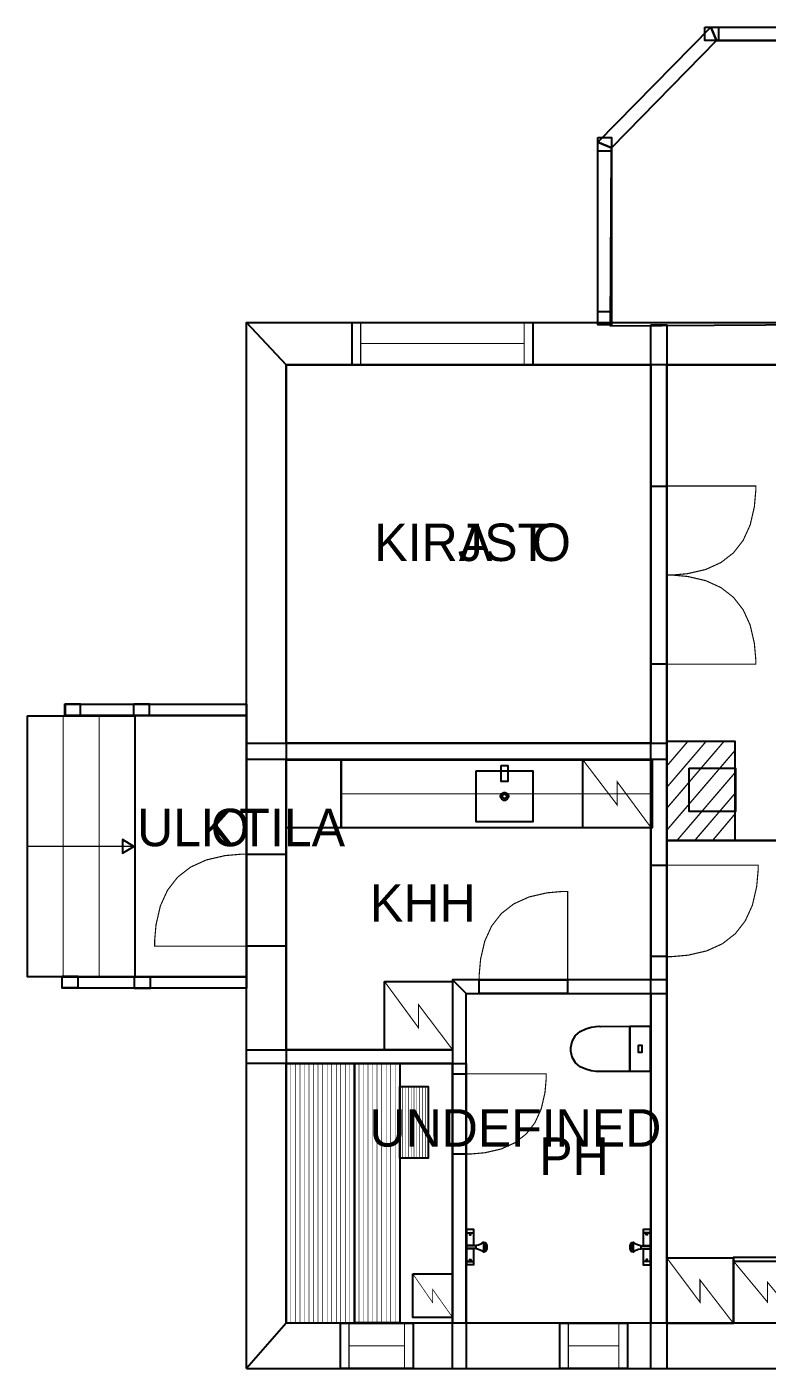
# Model space of a CAD drawing. Extents: x 2 to 18.6, y 0 to 14.5.
# Drawn here: x 2.01 to 8.81, y 2.16 to 14.49 of the extents above; entities that cross this region are included whole.
import ezdxf

# ---------------------------------------------------------------- set-up
doc = ezdxf.new("R2010")
doc.units = 0
doc.layers.get('0').update_dxf_attribs({"linetype": 'CONTINUOUS'})

msp = doc.modelspace()

# ---------------------------------------------------------------- linework, layer by layer
at = {"color": 0}
for points, const_width in [([(7.25342, 13.431), (8.29085, 14.4893), (8.34332, 14.3643), (7.37842, 13.38), (7.25342, 13.431)], 0.00208), ([(8.29085, 14.4893), (12.4933, 14.4893), (12.4405, 14.3643), (8.34332, 14.3643), (8.29085, 14.4893)], 0.00208), ([(7.37082, 11.744), (7.37842, 13.38), (8.34332, 14.3643), (12.4405, 14.3643), (13.5311, 13.292), (13.5544, 11.7835), (7.37082, 11.744)], 0.00208), ([(7.25342, 11.7535), (7.25342, 13.431), (7.37842, 13.38), (7.37842, 11.7535), (7.25342, 11.7535)], 0.00208), ([(4.02675, 11.7772), (18.6324, 11.7772), (18.2678, 11.3889), (4.39133, 11.3889), (4.02675, 11.7772)], 0.00208), ([(4.02675, 2.16997), (4.02675, 11.7772), (4.39133, 11.3889), (4.39133, 2.58664), (4.02675, 2.16997)], 0.00208), ([(4.99625, 11.7772), (6.65522, 11.7772), (6.65522, 11.3889), (4.99625, 11.3889), (4.99625, 11.7772)], 0.01042), ([(4.99625, 11.7772), (6.65522, 11.7772), (6.65522, 11.3889), (4.99625, 11.3889), (4.99625, 11.7772)], 0.01042), ([(7.7399, 11.7535), (7.88607, 11.7535), (7.88607, 2.16917), (7.7399, 2.16917), (7.7399, 11.7535)], 0.00208), ([(7.7399, 10.2744), (7.88607, 10.2744), (7.88607, 8.63926), (7.7399, 8.63926), (7.7399, 10.2744)], 0.01042), ([(7.7399, 10.2744), (7.88607, 10.2744), (7.88607, 8.63926), (7.7399, 8.63926), (7.7399, 10.2744)], 0.01042), ([(7.88607, 9.45688), (7.93392, 9.45688), (8.07764, 9.46967), (8.24371, 9.50797), (8.38422, 9.57189), (8.49924, 9.66129), (8.58865, 9.77626), (8.65256, 9.91678), (8.69086, 10.0828), (8.70367, 10.2266), (8.70367, 10.2745), (7.88607, 10.2745), (7.88607, 9.45688)], 0.01042), ([(7.88607, 9.45688), (7.93392, 9.45688), (8.07764, 9.44412), (8.24371, 9.40582), (8.38422, 9.3419), (8.49924, 9.2525), (8.58865, 9.13753), (8.65256, 8.99701), (8.69086, 8.83094), (8.70367, 8.68722), (8.70367, 8.63926), (7.88607, 8.63926), (7.88607, 9.45688)], 0.01042), ([(2.36187, 8.27251), (4.02675, 8.27251), (4.02675, 8.16835), (2.36187, 8.16835), (2.36187, 8.27251)], 0.00208), ([(2.01281, 8.16292), (3.00032, 8.16292), (3.00032, 5.76824), (2.01281, 5.76824), (2.01281, 8.16292)], 0.01042), ([(2.01281, 8.16292), (4.02675, 8.16835), (4.02675, 5.76801), (2.01281, 5.76824), (2.01281, 8.16292)], 0.00208), ([(4.02675, 7.91292), (7.88607, 7.91292), (7.88607, 7.76237), (4.02675, 7.76237), (4.02675, 7.91292)], 0.00208), ([(7.88607, 7.93078), (7.88607, 7.01824), (8.51107, 7.01824), (8.51107, 7.93078), (7.88607, 7.93078)], 0.01217), ([(4.39139, 7.76107), (4.89458, 7.76107), (4.89458, 7.13607), (4.39139, 7.13607), (4.39139, 7.76107)], 0.01042), ([(4.89458, 7.76107), (7.75271, 7.76107), (7.75271, 7.13607), (4.89458, 7.13607), (4.89458, 7.76107)], 0.01042), ([(7.11486, 7.76107), (7.74414, 7.76107), (7.74414, 7.13607), (7.11486, 7.13607), (7.11486, 7.76107)], 0.01049), ([(4.89458, 7.75976), (7.75353, 7.75976), (7.75353, 7.44726), (4.89458, 7.44726), (4.89458, 7.75976)], 0.01042), ([(6.13547, 7.65875), (6.65631, 7.65875), (6.65631, 7.19), (6.13547, 7.19), (6.13547, 7.65875)], 0.01042), ([(6.36464, 7.70768), (6.42714, 7.70768), (6.42714, 7.56185), (6.36464, 7.56185), (6.36464, 7.70768)], 0.01042), ([(8.09353, 7.68283), (8.09353, 7.28657), (8.51628, 7.28657), (8.51628, 7.68283), (8.09353, 7.68283)], 0.01217), ([(6.43235, 7.42437), (6.43235, 7.41797), (6.42165, 7.3986), (6.40229, 7.38792), (6.39589, 7.38792), (6.38943, 7.38792), (6.37007, 7.3986), (6.35943, 7.41797), (6.35943, 7.42437), (6.35943, 7.43083), (6.37007, 7.45019), (6.38943, 7.46083), (6.39589, 7.46083), (6.40229, 7.46083), (6.42165, 7.45019), (6.43235, 7.43083), (6.43235, 7.42437)], 0.00833), ([(6.41672, 7.42437), (6.41672, 7.42074), (6.4106, 7.40967), (6.39953, 7.40354), (6.39589, 7.40354), (6.39219, 7.40354), (6.38113, 7.40967), (6.37506, 7.42074), (6.37506, 7.42437), (6.37506, 7.42806), (6.38113, 7.43913), (6.39219, 7.44521), (6.39589, 7.44521), (6.39953, 7.44521), (6.4106, 7.43913), (6.41672, 7.42806), (6.41672, 7.42437)], 0.00833), ([(4.02675, 6.89378), (3.97715, 6.89378), (3.82856, 6.88058), (3.65685, 6.84093), (3.51156, 6.7749), (3.39268, 6.6824), (3.30024, 6.56353), (3.23415, 6.41824), (3.19456, 6.24653), (3.18138, 6.09793), (3.18138, 6.04833), (4.02675, 6.04833), (4.02675, 6.89378)], 0.01042), ([(4.02675, 6.89378), (4.39133, 6.89378), (4.39133, 6.04833), (4.02675, 6.04833), (4.02675, 6.89378)], 0.01042), ([(4.02675, 6.89378), (4.39133, 6.89378), (4.39133, 6.04833), (4.02675, 6.04833), (4.02675, 6.89378)], 0.01042), ([(7.7399, 6.79258), (7.88607, 6.79258), (7.88607, 5.95324), (7.7399, 5.95324), (7.7399, 6.79258)], 0.01042), ([(7.7399, 6.79258), (7.88607, 6.79258), (7.88607, 5.95324), (7.7399, 5.95324), (7.7399, 6.79258)], 0.01042), ([(7.88607, 5.95324), (7.93522, 5.95324), (8.08279, 5.96636), (8.25325, 6.00569), (8.39751, 6.07129), (8.51557, 6.16308), (8.60736, 6.28114), (8.67296, 6.4254), (8.71229, 6.59586), (8.72542, 6.74343), (8.72542, 6.79258), (7.88607, 6.79258), (7.88607, 5.95324)], 0.01042), ([(6.16325, 5.73888), (6.16325, 5.78651), (6.17594, 5.92936), (6.21403, 6.0944), (6.2775, 6.23406), (6.36638, 6.34831), (6.48063, 6.43718), (6.62028, 6.50065), (6.78538, 6.53874), (6.92822, 6.55143), (6.97586, 6.55143), (6.97586, 5.73888), (6.16325, 5.73888)], 0.01042), ([(2.33251, 5.76801), (4.02675, 5.76801), (4.02675, 5.66385), (2.33251, 5.66385), (2.33251, 5.76801)], 0.00208), ([(5.29357, 5.7231), (5.91857, 5.7231), (5.91857, 5.0981), (5.29357, 5.0981), (5.29357, 5.7231)], 0.01042), ([(6.04357, 5.61388), (7.88607, 5.61388), (7.88607, 5.73888), (5.91857, 5.73888), (6.04357, 5.61388)], 0.00208), ([(6.04357, 4.972), (6.04357, 5.61388), (5.91857, 5.73888), (5.91857, 4.972), (6.04357, 4.972)], 0.00208), ([(6.16325, 5.73888), (6.97586, 5.73888), (6.97586, 5.61388), (6.16325, 5.61388), (6.16325, 5.73888)], 0.01042), ([(6.16325, 5.73888), (6.97586, 5.73888), (6.97586, 5.61388), (6.16325, 5.61388), (6.16325, 5.73888)], 0.01042), ([(7.27908, 4.89725), (7.27908, 4.89725), (7.26731, 4.89719), (7.23633, 4.89882), (7.19249, 4.90494), (7.14225, 4.91835), (7.09201, 4.94189), (7.04818, 4.97835), (7.01719, 5.03054), (7.00549, 5.08361), (7.00549, 5.10124), (7.00549, 5.11957), (7.01719, 5.17443), (7.04818, 5.22851), (7.09201, 5.26633), (7.14225, 5.29075), (7.19249, 5.30474), (7.23633, 5.31114), (7.26731, 5.31288), (7.27908, 5.31278), (7.27908, 5.31278), (7.54736, 5.31381), (7.54736, 4.89725), (7.27908, 4.89725)], 0.01042), ([(7.54736, 5.31381), (7.54736, 4.89725), (7.73465, 4.89725), (7.73465, 5.31381), (7.54736, 5.31381)], 0.01042), ([(4.02675, 5.097), (5.91857, 5.097), (5.91857, 4.972), (4.02675, 4.972), (4.02675, 5.097)], 0.00208), ([(7.62522, 5.13861), (7.62522, 5.07243), (7.65679, 5.07243), (7.65679, 5.13861), (7.62522, 5.13861)], 0.01042), ([(4.39154, 4.97194), (4.39154, 2.58692), (5.01654, 2.58692), (5.01654, 4.97194), (4.39154, 4.97194)], 0.01042), ([(5.01671, 4.97194), (5.01671, 2.58882), (5.43338, 2.58882), (5.43338, 4.97194), (5.01671, 4.97194)], 0.01042), ([(5.91857, 4.972), (6.04357, 4.972), (6.04357, 2.16917), (5.91857, 2.16917), (5.91857, 4.972)], 0.00208), ([(5.91857, 4.87582), (6.04357, 4.87582), (6.04357, 4.14051), (5.91857, 4.14051), (5.91857, 4.87582)], 0.01042), ([(5.91857, 4.87582), (6.04357, 4.87582), (6.04357, 4.14051), (5.91857, 4.14051), (5.91857, 4.87582)], 0.01042), ([(6.04357, 4.14051), (6.08664, 4.14051), (6.21588, 4.15201), (6.36524, 4.18653), (6.4916, 4.24393), (6.595, 4.32438), (6.67546, 4.42779), (6.73286, 4.55414), (6.76736, 4.7035), (6.77886, 4.83274), (6.77886, 4.87582), (6.04357, 4.87582), (6.04357, 4.14051)], 0.01042), ([(5.43354, 4.76101), (5.43354, 4.10194), (5.69532, 4.10194), (5.69532, 4.76101), (5.43354, 4.76101)], 0.01042), ([(6.04878, 3.45042), (6.04878, 3.41504), (6.11231, 3.41504), (6.11231, 3.45042), (6.04878, 3.45042)], 0.01042), ([(7.67111, 3.44874), (7.67111, 3.41536), (7.73465, 3.41536), (7.73465, 3.44874), (7.67111, 3.44874)], 0.01042), ([(6.04878, 3.41607), (6.04878, 3.29937), (6.11231, 3.29937), (6.11231, 3.41607), (6.04878, 3.41607)], 0.01042), ([(6.08106, 3.41504), (6.07981, 3.41183), (6.07596, 3.40218), (6.07482, 3.39942), (6.07482, 3.39942), (6.07622, 3.39942), (6.08051, 3.39942), (6.08479, 3.39942), (6.08626, 3.39942), (6.08626, 3.39942), (6.08561, 3.40181), (6.08219, 3.41178), (6.08106, 3.41504)], 0.01042), ([(7.67111, 3.41536), (7.67111, 3.29872), (7.73465, 3.29872), (7.73465, 3.41536), (7.67111, 3.41536)], 0.01042), ([(7.70236, 3.41536), (7.70356, 3.41217), (7.70742, 3.4025), (7.70861, 3.39974), (7.70861, 3.39974), (7.70714, 3.39974), (7.70285, 3.39974), (7.69857, 3.39974), (7.69715, 3.39974), (7.69715, 3.39974), (7.69781, 3.40213), (7.70117, 3.41211), (7.70236, 3.41536)], 0.01042), ([(6.04878, 3.27126), (6.04878, 3.29937), (6.13211, 3.29937), (6.13211, 3.29237), (6.13211, 3.27658), (6.13211, 3.27126), (6.11128, 3.27126), (6.0644, 3.27126), (6.04878, 3.27126)], 0.01042), ([(6.04878, 3.27126), (6.04878, 3.15462), (6.11231, 3.15462), (6.11231, 3.27126), (6.04878, 3.27126)], 0.01042), ([(7.73465, 3.29872), (7.73465, 3.27056), (7.65132, 3.27056), (7.65132, 3.27761), (7.65132, 3.29346), (7.65132, 3.29872), (7.67215, 3.29872), (7.71903, 3.29872), (7.73465, 3.29872)], 0.01042), ([(7.67111, 3.27056), (7.67111, 3.15392), (7.73465, 3.15392), (7.73465, 3.27056), (7.67111, 3.27056)], 0.01042), ([(6.04878, 3.15462), (6.04878, 3.12125), (6.11231, 3.12125), (6.11231, 3.15462), (6.04878, 3.15462)], 0.01042), ([(6.08106, 3.15462), (6.07981, 3.15788), (6.07596, 3.16754), (6.07482, 3.17025), (6.07482, 3.17025), (6.07622, 3.17025), (6.08051, 3.17025), (6.08479, 3.17025), (6.08626, 3.17025), (6.08626, 3.17025), (6.08561, 3.16792), (6.08219, 3.15793), (6.08106, 3.15462)], 0.01042), ([(7.67111, 3.15494), (7.67111, 3.11951), (7.73465, 3.11951), (7.73465, 3.15494), (7.67111, 3.15494)], 0.01042), ([(7.70236, 3.15494), (7.70356, 3.15821), (7.70742, 3.16786), (7.70861, 3.17057), (7.70861, 3.17057), (7.70714, 3.17057), (7.70285, 3.17057), (7.69857, 3.17057), (7.69715, 3.17057), (7.69715, 3.17057), (7.69781, 3.16824), (7.70117, 3.15826), (7.70236, 3.15494)], 0.01042), ([(7.88607, 3.18631), (8.49908, 3.18631), (8.49908, 2.58507), (7.88607, 2.58507), (7.88607, 3.18631)], 0.01022), ([(8.49908, 3.19456), (9.12408, 3.19456), (9.12408, 2.5874), (8.49908, 2.5874), (8.49908, 3.19456)], 0.01042), ([(8.49908, 3.19456), (9.12408, 3.19456), (9.12408, 3.15408), (8.49908, 3.15408), (8.49908, 3.19456)], 0.01042), ([(5.55399, 3.0395), (5.55399, 2.63992), (5.91857, 2.63992), (5.91857, 3.0395), (5.55399, 3.0395)], 0.00666), ([(4.8896, 2.58664), (5.55524, 2.58664), (5.55524, 2.16997), (4.8896, 2.16997), (4.8896, 2.58664)], 0.01042), ([(4.8896, 2.58664), (5.55524, 2.58664), (5.55524, 2.16997), (4.8896, 2.16997), (4.8896, 2.58664)], 0.01042), ([(6.90457, 2.58664), (7.52458, 2.58664), (7.52458, 2.16997), (6.90457, 2.16997), (6.90457, 2.58664)], 0.01042), ([(6.90457, 2.58664), (7.52458, 2.58664), (7.52458, 2.16997), (6.90457, 2.16997), (6.90457, 2.58664)], 0.01042), ([(4.02675, 2.16997), (18.6324, 2.16997), (18.2678, 2.58664), (4.39133, 2.58664), (4.02675, 2.16997)], 0.00208)]:
    msp.add_lwpolyline(points, close=True, dxfattribs=dict(at, const_width=const_width))
at = {"color": 7}
for points in [[(7.25342, 13.431), (8.29085, 14.4893), (8.34332, 14.3643), (7.37842, 13.38), (7.25342, 13.431)], [(8.29085, 14.4893), (12.4933, 14.4893), (12.4405, 14.3643), (8.34332, 14.3643), (8.29085, 14.4893)], [(7.37082, 11.744), (7.37842, 13.38), (8.34332, 14.3643), (12.4405, 14.3643), (13.5311, 13.292), (13.5544, 11.7835), (7.37082, 11.744)], [(7.25342, 11.7535), (7.25342, 13.431), (7.37842, 13.38), (7.37842, 11.7535), (7.25342, 11.7535)], [(4.99625, 11.7772), (6.65522, 11.7772), (6.65522, 11.3889), (4.99625, 11.3889), (4.99625, 11.7772)], [(4.99625, 11.7772), (6.65522, 11.7772), (6.65522, 11.3889), (4.99625, 11.3889), (4.99625, 11.7772)], [(4.39133, 11.3889), (7.7399, 11.3889), (7.7399, 7.91292), (4.39133, 7.91292), (4.39133, 11.3889)], [(13.3982, 7.8125), (12.0234, 7.01958), (7.88607, 7.01958), (7.88607, 11.3889), (13.3982, 11.3889), (13.3982, 7.8125)], [(7.7399, 10.2744), (7.88607, 10.2744), (7.88607, 8.63926), (7.7399, 8.63926), (7.7399, 10.2744)], [(7.7399, 10.2744), (7.88607, 10.2744), (7.88607, 8.63926), (7.7399, 8.63926), (7.7399, 10.2744)], [(2.36187, 8.27251), (4.02675, 8.27251), (4.02675, 8.16835), (2.36187, 8.16835), (2.36187, 8.27251)], [(2.01281, 8.16292), (4.02675, 8.16835), (4.02675, 5.76801), (2.01281, 5.76824), (2.01281, 8.16292)], [(2.01281, 8.16292), (3.00032, 8.16292), (3.00032, 5.76824), (2.01281, 5.76824), (2.01281, 8.16292)], [(7.88607, 7.93078), (8.51107, 7.93078), (8.51107, 7.01824), (7.88607, 7.01824), (7.88607, 7.93078)], [(7.7399, 5.73888), (5.91857, 5.73888), (5.91857, 5.097), (4.39133, 5.097), (4.39133, 7.76237), (7.7399, 7.76237), (7.7399, 5.73888)], [(4.39139, 7.76107), (4.89458, 7.76107), (4.89458, 7.13607), (4.39139, 7.13607), (4.39139, 7.76107)], [(4.89458, 7.76107), (7.75271, 7.76107), (7.75271, 7.13607), (4.89458, 7.13607), (4.89458, 7.76107)], [(6.13547, 7.65875), (6.65631, 7.65875), (6.65631, 7.19), (6.13547, 7.19), (6.13547, 7.65875)], [(6.36464, 7.70768), (6.42714, 7.70768), (6.42714, 7.56185), (6.36464, 7.56185), (6.36464, 7.70768)], [(7.11486, 7.76107), (7.74414, 7.76107), (7.74414, 7.13607), (7.11486, 7.13607), (7.11486, 7.76107)], [(8.09353, 7.68283), (8.51628, 7.68283), (8.51628, 7.28657), (8.09353, 7.28657), (8.09353, 7.68283)], [(6.43235, 7.42437), (6.43235, 7.41797), (6.42165, 7.3986), (6.40229, 7.38792), (6.39589, 7.38792), (6.38943, 7.38792), (6.37007, 7.3986), (6.35943, 7.41797), (6.35943, 7.42437), (6.35943, 7.43083), (6.37007, 7.45019), (6.38943, 7.46083), (6.39589, 7.46083), (6.40229, 7.46083), (6.42165, 7.45019), (6.43235, 7.43083), (6.43235, 7.42437)], [(6.41672, 7.42437), (6.41672, 7.42074), (6.4106, 7.40967), (6.39953, 7.40354), (6.39589, 7.40354), (6.39219, 7.40354), (6.38113, 7.40967), (6.37506, 7.42074), (6.37506, 7.42437), (6.37506, 7.42806), (6.38113, 7.43913), (6.39219, 7.44521), (6.39589, 7.44521), (6.39953, 7.44521), (6.4106, 7.43913), (6.41672, 7.42806), (6.41672, 7.42437)], [(12.0805, 6.21283), (11.3183, 6.21283), (11.3183, 6.08783), (11.9837, 6.08783), (11.9837, 2.58664), (7.88607, 2.58664), (7.88607, 7.01958), (12.0805, 7.01958), (12.0805, 6.21283)], [(4.02675, 6.89378), (4.39133, 6.89378), (4.39133, 6.04833), (4.02675, 6.04833), (4.02675, 6.89378)], [(4.02675, 6.89378), (4.39133, 6.89378), (4.39133, 6.04833), (4.02675, 6.04833), (4.02675, 6.89378)], [(7.7399, 6.79258), (7.88607, 6.79258), (7.88607, 5.95324), (7.7399, 5.95324), (7.7399, 6.79258)], [(7.7399, 6.79258), (7.88607, 6.79258), (7.88607, 5.95324), (7.7399, 5.95324), (7.7399, 6.79258)], [(2.33251, 5.76801), (4.02675, 5.76801), (4.02675, 5.66385), (2.33251, 5.66385), (2.33251, 5.76801)], [(5.29357, 5.7231), (5.91857, 5.7231), (5.91857, 5.0981), (5.29357, 5.0981), (5.29357, 5.7231)], [(6.16325, 5.73888), (6.97586, 5.73888), (6.97586, 5.61388), (6.16325, 5.61388), (6.16325, 5.73888)], [(6.16325, 5.73888), (6.97586, 5.73888), (6.97586, 5.61388), (6.16325, 5.61388), (6.16325, 5.73888)], [(6.04357, 5.61388), (7.7399, 5.61388), (7.7399, 2.58664), (6.04357, 2.58664), (6.04357, 5.61388)], [(7.27908, 4.89725), (7.27908, 4.89725), (7.26731, 4.89719), (7.23633, 4.89882), (7.19249, 4.90494), (7.14225, 4.91835), (7.09201, 4.94189), (7.04818, 4.97835), (7.01719, 5.03054), (7.00549, 5.08361), (7.00549, 5.10124), (7.00549, 5.11957), (7.01719, 5.17443), (7.04818, 5.22851), (7.09201, 5.26633), (7.14225, 5.29075), (7.19249, 5.30474), (7.23633, 5.31114), (7.26731, 5.31288), (7.27908, 5.31278), (7.27908, 5.31278), (7.54736, 5.31381), (7.54736, 4.89725), (7.27908, 4.89725)], [(7.54736, 5.31381), (7.73465, 5.31381), (7.73465, 4.89725), (7.54736, 4.89725), (7.54736, 5.31381)], [(7.62522, 5.13861), (7.65679, 5.13861), (7.65679, 5.07243), (7.62522, 5.07243), (7.62522, 5.13861)], [(4.39133, 4.972), (5.91857, 4.972), (5.91857, 2.58664), (4.39133, 2.58664), (4.39133, 4.972)], [(4.39154, 4.97194), (5.01654, 4.97194), (5.01654, 2.58692), (4.39154, 2.58692), (4.39154, 4.97194)], [(5.01671, 4.97194), (5.43338, 4.97194), (5.43338, 2.58882), (5.01671, 2.58882), (5.01671, 4.97194)], [(5.91857, 4.87582), (6.04357, 4.87582), (6.04357, 4.14051), (5.91857, 4.14051), (5.91857, 4.87582)], [(5.91857, 4.87582), (6.04357, 4.87582), (6.04357, 4.14051), (5.91857, 4.14051), (5.91857, 4.87582)], [(5.43354, 4.76101), (5.69532, 4.76101), (5.69532, 4.10194), (5.43354, 4.10194), (5.43354, 4.76101)], [(6.04878, 3.45042), (6.11231, 3.45042), (6.11231, 3.41504), (6.04878, 3.41504), (6.04878, 3.45042)], [(6.04878, 3.41607), (6.11231, 3.41607), (6.11231, 3.29937), (6.04878, 3.29937), (6.04878, 3.41607)], [(6.08106, 3.41504), (6.07981, 3.41183), (6.07596, 3.40218), (6.07482, 3.39942), (6.07482, 3.39942), (6.07622, 3.39942), (6.08051, 3.39942), (6.08479, 3.39942), (6.08626, 3.39942), (6.08626, 3.39942), (6.08561, 3.40181), (6.08219, 3.41178), (6.08106, 3.41504)], [(7.67111, 3.44874), (7.73465, 3.44874), (7.73465, 3.41536), (7.67111, 3.41536), (7.67111, 3.44874)], [(7.67111, 3.41536), (7.73465, 3.41536), (7.73465, 3.29872), (7.67111, 3.29872), (7.67111, 3.41536)], [(7.70236, 3.41536), (7.70356, 3.41217), (7.70742, 3.4025), (7.70861, 3.39974), (7.70861, 3.39974), (7.70714, 3.39974), (7.70285, 3.39974), (7.69857, 3.39974), (7.69715, 3.39974), (7.69715, 3.39974), (7.69781, 3.40213), (7.70117, 3.41211), (7.70236, 3.41536)], [(6.04878, 3.27126), (6.04878, 3.29937), (6.13211, 3.29937), (6.13211, 3.29237), (6.13211, 3.27658), (6.13211, 3.27126), (6.11128, 3.27126), (6.0644, 3.27126), (6.04878, 3.27126)], [(6.04878, 3.27126), (6.11231, 3.27126), (6.11231, 3.15462), (6.04878, 3.15462), (6.04878, 3.27126)], [(6.13211, 3.27126), (6.1384, 3.27126), (6.15733, 3.26764), (6.17974, 3.25776), (6.18419, 3.25461), (6.18571, 3.25358), (6.20031, 3.24343), (6.20188, 3.24317), (6.20469, 3.24268), (6.22125, 3.24681), (6.23415, 3.26351), (6.23519, 3.26921), (6.23546, 3.27051), (6.23628, 3.28207), (6.23628, 3.28586), (6.23628, 3.28483), (6.23628, 3.28901), (6.23546, 3.30018), (6.23519, 3.30149), (6.23415, 3.30724), (6.22125, 3.32389), (6.20469, 3.32807), (6.20188, 3.32753), (6.20031, 3.32731), (6.18571, 3.31711), (6.18419, 3.31608), (6.17974, 3.31299), (6.15733, 3.30306), (6.1384, 3.29937), (6.13211, 3.29937)], [(6.2029, 3.24317), (6.2034, 3.24343), (6.2136, 3.25526), (6.22271, 3.27903), (6.22271, 3.28689), (6.22244, 3.29318), (6.21322, 3.31581), (6.2034, 3.32704), (6.2029, 3.32753)], [(7.65132, 3.29872), (7.64497, 3.29872), (7.62603, 3.3024), (7.60363, 3.31228), (7.59924, 3.31538), (7.59765, 3.31646), (7.58306, 3.32661), (7.58154, 3.32682), (7.57867, 3.32736), (7.56213, 3.32324), (7.54921, 3.30653), (7.54818, 3.30078), (7.5479, 3.29949), (7.54715, 3.28797), (7.54715, 3.28413), (7.54715, 3.28515), (7.54715, 3.28103), (7.5479, 3.26981), (7.54818, 3.2685), (7.54921, 3.26281), (7.56213, 3.24615), (7.57867, 3.24197), (7.58154, 3.24246), (7.58306, 3.24274), (7.59765, 3.25288), (7.59924, 3.2539), (7.60363, 3.25706), (7.62603, 3.26699), (7.64497, 3.27056), (7.65132, 3.27056)], [(7.58051, 3.32682), (7.57997, 3.32661), (7.56976, 3.31472), (7.56071, 3.29101), (7.56071, 3.2831), (7.56093, 3.27686), (7.57021, 3.25418), (7.57997, 3.243), (7.58051, 3.24246)], [(7.73465, 3.29872), (7.73465, 3.27056), (7.65132, 3.27056), (7.65132, 3.27761), (7.65132, 3.29346), (7.65132, 3.29872), (7.67215, 3.29872), (7.71903, 3.29872), (7.73465, 3.29872)], [(7.67111, 3.27056), (7.73465, 3.27056), (7.73465, 3.15392), (7.67111, 3.15392), (7.67111, 3.27056)], [(6.04878, 3.15462), (6.11231, 3.15462), (6.11231, 3.12125), (6.04878, 3.12125), (6.04878, 3.15462)], [(6.08106, 3.15462), (6.07981, 3.15788), (6.07596, 3.16754), (6.07482, 3.17025), (6.07482, 3.17025), (6.07622, 3.17025), (6.08051, 3.17025), (6.08479, 3.17025), (6.08626, 3.17025), (6.08626, 3.17025), (6.08561, 3.16792), (6.08219, 3.15793), (6.08106, 3.15462)], [(7.67111, 3.15494), (7.73465, 3.15494), (7.73465, 3.11951), (7.67111, 3.11951), (7.67111, 3.15494)], [(7.70236, 3.15494), (7.70356, 3.15821), (7.70742, 3.16786), (7.70861, 3.17057), (7.70861, 3.17057), (7.70714, 3.17057), (7.70285, 3.17057), (7.69857, 3.17057), (7.69715, 3.17057), (7.69715, 3.17057), (7.69781, 3.16824), (7.70117, 3.15826), (7.70236, 3.15494)], [(7.88607, 3.18631), (8.49908, 3.18631), (8.49908, 2.58507), (7.88607, 2.58507), (7.88607, 3.18631)], [(8.49908, 3.19456), (9.12408, 3.19456), (9.12408, 2.5874), (8.49908, 2.5874), (8.49908, 3.19456)], [(8.49908, 3.19456), (9.12408, 3.19456), (9.12408, 3.15408), (8.49908, 3.15408), (8.49908, 3.19456)], [(5.55399, 3.0395), (5.91857, 3.0395), (5.91857, 2.63992), (5.55399, 2.63992), (5.55399, 3.0395)], [(4.8896, 2.58664), (5.55524, 2.58664), (5.55524, 2.16997), (4.8896, 2.16997), (4.8896, 2.58664)], [(4.8896, 2.58664), (5.55524, 2.58664), (5.55524, 2.16997), (4.8896, 2.16997), (4.8896, 2.58664)], [(6.90457, 2.58664), (7.52458, 2.58664), (7.52458, 2.16997), (6.90457, 2.16997), (6.90457, 2.58664)], [(6.90457, 2.58664), (7.52458, 2.58664), (7.52458, 2.16997), (6.90457, 2.16997), (6.90457, 2.58664)]]:
    msp.add_lwpolyline(points, close=True, dxfattribs=at)
at = {"color": 0}
for points in [[(8.23628, 14.4893), (8.36128, 14.4893), (8.36128, 14.3654), (8.23628, 14.3654), (8.23628, 14.4893)], [(7.25342, 13.4746), (7.37842, 13.4746), (7.37842, 13.3508), (7.25342, 13.3508), (7.25342, 13.4746)], [(7.25342, 11.8774), (7.37842, 11.8774), (7.37842, 11.7535), (7.25342, 11.7535), (7.25342, 11.8774)], [(4.02675, 11.7772), (18.6324, 11.7772), (18.2678, 11.3889), (4.39133, 11.3889), (4.02675, 11.7772)], [(4.02675, 2.16997), (4.02675, 11.7772), (4.39133, 11.3889), (4.39133, 2.58664), (4.02675, 2.16997)], [(7.7399, 11.7535), (7.88607, 11.7535), (7.88607, 2.16917), (7.7399, 2.16917), (7.7399, 11.7535)], [(2.35519, 8.27539), (2.49821, 8.27539), (2.49821, 8.16835), (2.35519, 8.16835), (2.35519, 8.27539)], [(2.9899, 8.27539), (3.13292, 8.27539), (3.13292, 8.16835), (2.9899, 8.16835), (2.9899, 8.27539)], [(4.02675, 7.91292), (7.88607, 7.91292), (7.88607, 7.76237), (4.02675, 7.76237), (4.02675, 7.91292)], [(2.33251, 5.77408), (2.47553, 5.77408), (2.47553, 5.66699), (2.33251, 5.66699), (2.33251, 5.77408)], [(2.99707, 5.76801), (3.14008, 5.76801), (3.14008, 5.66092), (2.99707, 5.66092), (2.99707, 5.76801)], [(6.04357, 4.972), (6.04357, 5.61388), (5.91857, 5.73888), (5.91857, 4.972), (6.04357, 4.972)], [(6.04357, 5.61388), (7.88607, 5.61388), (7.88607, 5.73888), (5.91857, 5.73888), (6.04357, 5.61388)], [(4.02675, 5.097), (5.91857, 5.097), (5.91857, 4.972), (4.02675, 4.972), (4.02675, 5.097)], [(5.91857, 4.972), (6.04357, 4.972), (6.04357, 2.16917), (5.91857, 2.16917), (5.91857, 4.972)], [(4.02675, 2.16997), (18.6324, 2.16997), (18.2678, 2.58664), (4.39133, 2.58664), (4.02675, 2.16997)]]:
    msp.add_lwpolyline(points, close=True, dxfattribs=at)
for points, const_width in [([(5.07433, 11.7772), (5.07433, 11.389)], 0.01042), ([(6.5771, 11.7772), (6.5771, 11.389)], 0.01042), ([(5.07433, 11.5831), (6.5771, 11.5831)], 0.01042), ([(2.01281, 8.16297), (2.01281, 5.76828)], 0.01042), ([(2.34196, 8.16297), (2.34196, 5.76828)], 0.01042), ([(2.67117, 8.16297), (2.67117, 5.76828)], 0.01042), ([(3.00032, 8.16297), (3.00032, 5.76828)], 0.01042), ([(7.11486, 7.76107), (7.43056, 7.34651), (7.43056, 7.55897), (7.74306, 7.13607)], 0.01049), ([(5.91857, 5.0981), (5.60499, 5.51269), (5.60499, 5.30018), (5.2946, 5.7231)], 0.01042), ([(6.13211, 3.27126), (6.1384, 3.27126), (6.15733, 3.26764), (6.17974, 3.25776), (6.18419, 3.25461), (6.18571, 3.25358), (6.20031, 3.24343), (6.20188, 3.24317), (6.20469, 3.24268), (6.22125, 3.24681), (6.23415, 3.26351), (6.23519, 3.26921), (6.23546, 3.27051), (6.23628, 3.28207), (6.23628, 3.28586), (6.23628, 3.28483), (6.23628, 3.28901), (6.23546, 3.30018), (6.23519, 3.30149), (6.23415, 3.30724), (6.22125, 3.32389), (6.20469, 3.32807), (6.20188, 3.32753), (6.20031, 3.32731), (6.18571, 3.31711), (6.18419, 3.31608), (6.17974, 3.31299), (6.15733, 3.30306), (6.1384, 3.29937), (6.13211, 3.29937)], 0.01042), ([(6.2029, 3.24317), (6.2034, 3.24343), (6.2136, 3.25526), (6.22271, 3.27903), (6.22271, 3.28689), (6.22244, 3.29318), (6.21322, 3.31581), (6.2034, 3.32704), (6.2029, 3.32753)], 0.01042), ([(7.65132, 3.29872), (7.64497, 3.29872), (7.62603, 3.3024), (7.60363, 3.31228), (7.59924, 3.31538), (7.59765, 3.31646), (7.58306, 3.32661), (7.58154, 3.32682), (7.57867, 3.32736), (7.56213, 3.32324), (7.54921, 3.30653), (7.54818, 3.30078), (7.5479, 3.29949), (7.54715, 3.28797), (7.54715, 3.28413), (7.54715, 3.28515), (7.54715, 3.28103), (7.5479, 3.26981), (7.54818, 3.2685), (7.54921, 3.26281), (7.56213, 3.24615), (7.57867, 3.24197), (7.58154, 3.24246), (7.58306, 3.24274), (7.59765, 3.25288), (7.59924, 3.2539), (7.60363, 3.25706), (7.62603, 3.26699), (7.64497, 3.27056), (7.65132, 3.27056)], 0.01042), ([(7.58051, 3.32682), (7.57997, 3.32661), (7.56976, 3.31472), (7.56071, 3.29101), (7.56071, 3.2831), (7.56093, 3.27686), (7.57021, 3.25418), (7.57997, 3.243), (7.58051, 3.24246)], 0.01042), ([(8.49908, 2.58507), (8.19157, 2.98389), (8.19157, 2.77946), (7.88704, 3.18631)], 0.01022), ([(9.12408, 2.5874), (8.81158, 2.96283), (8.81158, 2.78071), (8.49908, 3.15713)], 0.01042), ([(5.55399, 3.0395), (5.73628, 2.77513), (5.73628, 2.89697), (5.91857, 2.63992)], 0.00666), ([(4.96772, 2.17003), (4.96772, 2.58669)], 0.01042), ([(5.47706, 2.17003), (5.47706, 2.58669)], 0.01042), ([(6.98269, 2.17003), (6.98269, 2.58669)], 0.01042), ([(7.4464, 2.17003), (7.4464, 2.58669)], 0.01042), ([(4.96772, 2.37836), (5.47706, 2.37836)], 0.01042), ([(6.98269, 2.37836), (7.4464, 2.37836)], 0.01042)]:
    msp.add_lwpolyline(points, dxfattribs=dict(at, const_width=const_width))
at = {"color": 7, "const_width": 0.00208}
for points in [[(4.39133, 11.3889), (7.7399, 11.3889), (7.7399, 7.91292), (4.39133, 7.91292), (4.39133, 11.3889)], [(13.3982, 7.8125), (12.0234, 7.01958), (7.88607, 7.01958), (7.88607, 11.3889), (13.3982, 11.3889), (13.3982, 7.8125)], [(7.7399, 5.73888), (5.91857, 5.73888), (5.91857, 5.097), (4.39133, 5.097), (4.39133, 7.76237), (7.7399, 7.76237), (7.7399, 5.73888)], [(12.0805, 6.21283), (11.3183, 6.21283), (11.3183, 6.08783), (11.9837, 6.08783), (11.9837, 2.58664), (7.88607, 2.58664), (7.88607, 7.01958), (12.0805, 7.01958), (12.0805, 6.21283)], [(6.04357, 5.61388), (7.7399, 5.61388), (7.7399, 2.58664), (6.04357, 2.58664), (6.04357, 5.61388)], [(4.39133, 4.972), (5.91857, 4.972), (5.91857, 2.58664), (4.39133, 2.58664), (4.39133, 4.972)]]:
    msp.add_lwpolyline(points, close=True, dxfattribs=at)
at = {"color": 251, "const_width": 0.01217}
for points in [[(7.89128, 7.32096), (8.41835, 7.93685)], [(7.89128, 7.70899), (8.08626, 7.93685)], [(7.89128, 7.51281), (8.25347, 7.93599)], [(7.89128, 7.11957), (8.51628, 7.84983)], [(7.98557, 7.02588), (8.51318, 7.64231)], [(8.14822, 7.0255), (8.51628, 7.45557)], [(8.31147, 7.02431), (8.51628, 7.26742)]]:
    msp.add_lwpolyline(points, dxfattribs=at)
at = {"color": 254, "const_width": 0.01042}
msp.add_lwpolyline([(2.88574, 7.0281), (2.88574, 6.9031), (2.9899, 6.9656), (2.88574, 7.0281)], close=True, dxfattribs=at)
at = {"color": 254}
msp.add_lwpolyline([(2.88574, 7.0281), (2.88574, 6.9031), (2.9899, 6.9656), (2.88574, 7.0281)], close=True, dxfattribs=at)
at = {"color": 254, "const_width": 0.01042}
msp.add_lwpolyline([(2.01281, 6.9656), (3.00032, 6.9656)], dxfattribs=at)
at = {"color": 253, "const_width": 0.00521}
for points in [[(4.43321, 2.58692), (4.43321, 4.97194)], [(4.47488, 2.58692), (4.47488, 4.97194)], [(4.51654, 2.58692), (4.51654, 4.97194)], [(4.55821, 2.58692), (4.55821, 4.97194)], [(4.59988, 2.58692), (4.59988, 4.97194)], [(4.64154, 2.58692), (4.64154, 4.97194)], [(4.68321, 2.58692), (4.68321, 4.97194)], [(4.72488, 2.58692), (4.72488, 4.97194)], [(4.76654, 2.58692), (4.76654, 4.97194)], [(4.80821, 2.58692), (4.80821, 4.97194)], [(4.84988, 2.58692), (4.84988, 4.97194)], [(4.89154, 2.58692), (4.89154, 4.97194)], [(4.93321, 2.58692), (4.93321, 4.97194)], [(4.97488, 2.58692), (4.97488, 4.97194)], [(5.05838, 2.58882), (5.05838, 4.9719)], [(5.10004, 2.58882), (5.10004, 4.9719)], [(5.14171, 2.58882), (5.14171, 4.9719)], [(5.18338, 2.58882), (5.18338, 4.9719)], [(5.22504, 2.58882), (5.22504, 4.9719)], [(5.26671, 2.58882), (5.26671, 4.9719)], [(5.30838, 2.58882), (5.30838, 4.9719)], [(5.35004, 2.58882), (5.35004, 4.9719)], [(5.39171, 2.58882), (5.39171, 4.9719)], [(5.45969, 4.10194), (5.45969, 4.76101)], [(5.48589, 4.10194), (5.48589, 4.76101)], [(5.51204, 4.10194), (5.51204, 4.76101)], [(5.53825, 4.10194), (5.53825, 4.76101)], [(5.5644, 4.10194), (5.5644, 4.76101)], [(5.59056, 4.10194), (5.59056, 4.76101)], [(5.61675, 4.10194), (5.61675, 4.76101)], [(5.6429, 4.10194), (5.6429, 4.76101)], [(5.66911, 4.10194), (5.66911, 4.76101)]]:
    msp.add_lwpolyline(points, dxfattribs=at)

# ---------------------------------------------------------------- texts
at = {"color": 0}
for s, p in [('KIRJ', (5.20014, 9.58576)), ('A', (5.97646, 9.58576)), ('ST', (6.20972, 9.58576)), ('O', (6.64825, 9.58576)), ('ULK', (3.02018, 6.96689)), ('O', (3.69779, 6.96689)), ('TILA', (3.9601, 6.96689)), ('KHH', (5.16037, 6.27383)), ('UNDEFINED', (5.15496, 4.20836)), ('PH', (6.71471, 3.94851))]:
    msp.add_text(s, height=0.34375, dxfattribs=at).set_placement(p)

doc.saveas('drawing.dxf')
